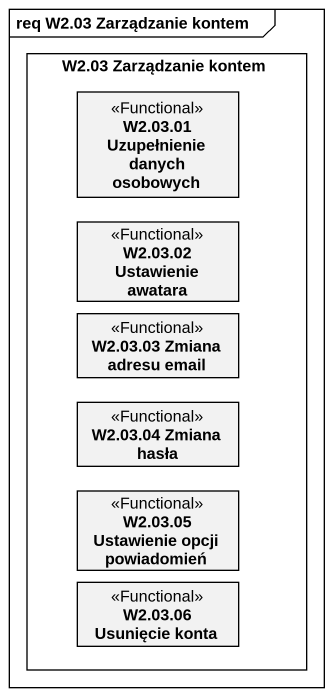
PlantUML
@startuml
mainframe req W2.03 Zarządzanie kontem
hide circle
hide empty members
rectangle "W2.03 Zarządzanie kontem" as W2_03_Zarządzanie_kontem {
  class "W2.03.01 Uzupełnienie danych osobowych" as W2_03_01_Uzupełnienie <<Functional>>
  class "W2.03.02 Ustawienie awatara" as W2_03_02_Ustawienie_awatara <<Functional>>
  class "W2.03.03 Zmiana adresu email" as W2_03_03_Zmiana_adresu_email <<Functional>>
  class "W2.03.04 Zmiana hasła" as W2_03_04_Zmiana_hasła <<Functional>>
  class "W2.03.05 Ustawienie opcji powiadomień" as W2_03_05_Ustawienie_opcji <<Functional>>
  class "W2.03.06 Usunięcie konta" as W2_03_06_Usunięcie_konta <<Functional>>
}
@enduml
